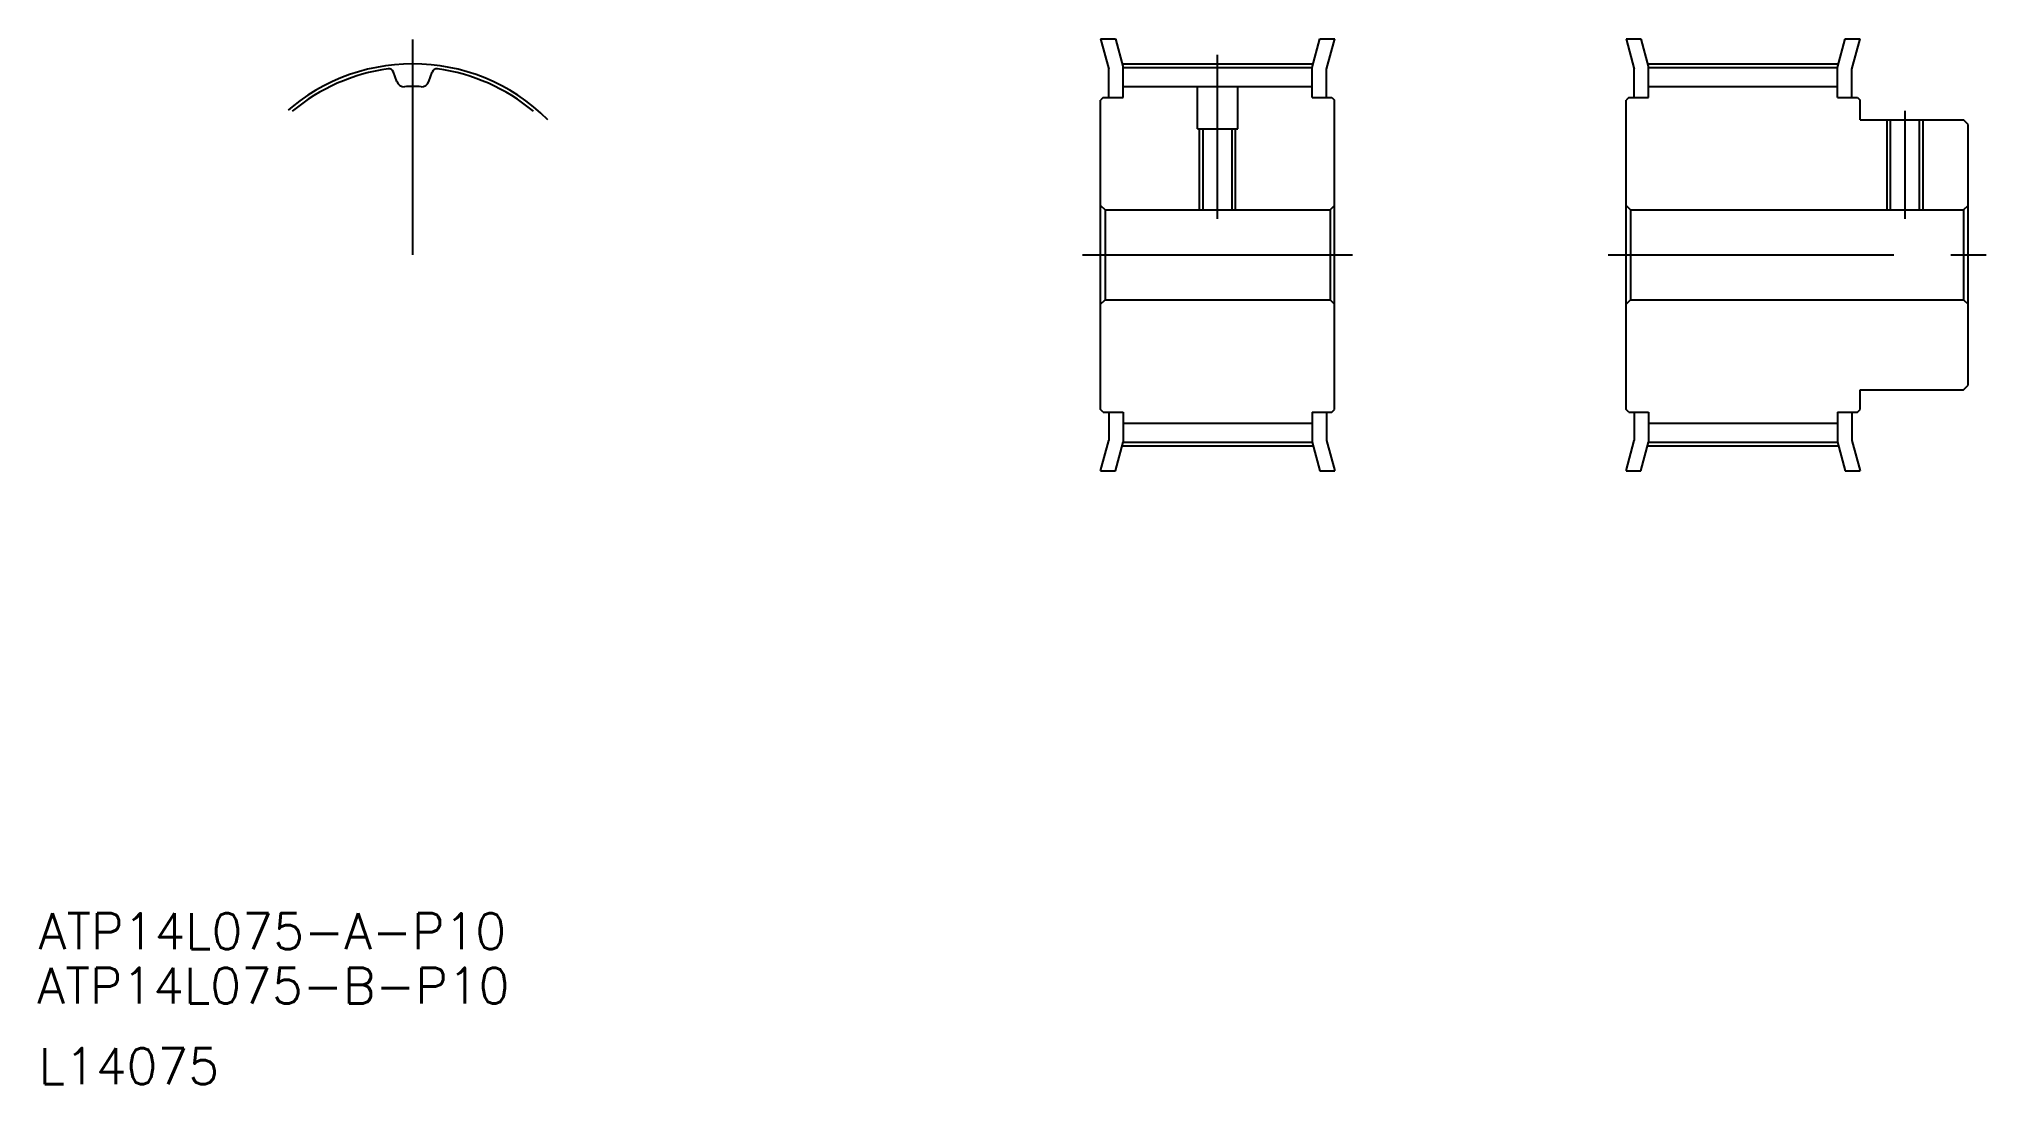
# Model space of a CAD drawing. Extents: x 10 to 226, y 10 to 126.
import ezdxf

# ---------------------------------------------------------------- set-up
doc = ezdxf.new("R2010")
doc.units = 0
doc.linetypes.add('CENTER', pattern=[50.8, 31.75, -6.35, 6.35, -6.35])
doc.linetypes.add('DASHED', pattern=[19.05, 12.7, -6.35])
doc.layers.get('0').update_dxf_attribs({"linetype": 'CONTINUOUS'})
doc.layers.add('CENTER', color=1, linetype='CENTER')
doc.styles.get("Standard").update_dxf_attribs({"font": 'txt', "bigfont": 'BIGFONT'})

msp = doc.modelspace()

# ---------------------------------------------------------------- linework, layer by layer
at = {"color": 7, "linetype": 'CONTINUOUS'}
for p, q in [((127.99, 126.19), (128.89, 122.82)), ((127.99, 126.19), (129.65, 126.19)), ((129.65, 126.19), (130.49, 123.03)), ((151.49, 123.03), (152.34, 126.19)), ((152.34, 126.19), (154, 126.19)), ((153.09, 122.82), (154, 126.19)), ((186.37, 126.19), (187.27, 122.82)), ((186.37, 126.19), (188.02, 126.19)), ((188.02, 126.19), (188.87, 123.03)), ((209.87, 123.03), (210.72, 126.19)), ((210.72, 126.19), (212.37, 126.19)), ((211.47, 122.82), (212.37, 126.19)), ((49.8, 121.44), (49.41, 122.51)), ((53.34, 121.44), (53.73, 122.51)), ((128.89, 119.69), (128.89, 122.82)), ((130.49, 123.03), (151.49, 123.03)), ((130.49, 119.69), (130.49, 123.03)), ((151.49, 119.69), (151.49, 123.03)), ((153.09, 119.69), (153.09, 122.82)), ((187.27, 119.69), (187.27, 122.82)), ((188.87, 123.03), (209.87, 123.03)), ((188.87, 119.69), (188.87, 123.03)), ((209.87, 119.69), (209.87, 123.03)), ((211.47, 119.69), (211.47, 122.82)), ((128.29, 119.69), (127.99, 119.39)), ((127.99, 84.99), (127.99, 119.39)), ((128.29, 119.69), (130.49, 119.69)), ((130.49, 120.9), (151.49, 120.9)), ((151.49, 119.69), (153.69, 119.69)), ((153.69, 119.69), (153.99, 119.39)), ((153.99, 84.99), (153.99, 119.39)), ((186.67, 119.69), (186.37, 119.39)), ((186.37, 84.99), (186.37, 119.39)), ((186.67, 119.69), (188.87, 119.69)), ((188.87, 120.9), (209.87, 120.9)), ((209.87, 119.69), (212.07, 119.69)), ((212.07, 119.69), (212.37, 119.39)), ((212.37, 117.19), (212.37, 119.39)), ((212.37, 117.19), (223.87, 117.19)), ((224.37, 116.69), (223.87, 117.19)), ((224.37, 87.69), (224.37, 116.69)), ((127.99, 107.69), (128.49, 107.19)), ((128.49, 107.19), (153.49, 107.19)), ((128.49, 107.19), (128.49, 97.19)), ((153.99, 107.69), (153.49, 107.19)), ((153.49, 107.19), (153.49, 97.19)), ((186.37, 107.69), (186.87, 107.19)), ((186.87, 107.19), (223.87, 107.19)), ((186.87, 107.19), (186.87, 97.19)), ((223.87, 107.19), (224.37, 107.69)), ((223.87, 107.19), (223.87, 97.19)), ((127.99, 96.69), (128.49, 97.19)), ((128.49, 97.19), (153.49, 97.19)), ((153.99, 96.69), (153.49, 97.19)), ((186.37, 96.69), (186.87, 97.19)), ((186.87, 97.19), (223.87, 97.19)), ((223.87, 97.19), (224.37, 96.69)), ((212.37, 87.19), (223.87, 87.19)), ((212.37, 84.99), (212.37, 87.19)), ((223.87, 87.19), (224.37, 87.69)), ((128.29, 84.69), (127.99, 84.99)), ((128.29, 84.69), (130.49, 84.69)), ((128.89, 84.69), (128.89, 81.56)), ((130.49, 84.69), (130.49, 81.35)), ((151.49, 84.69), (153.69, 84.69)), ((151.49, 84.69), (151.49, 81.35)), ((153.09, 84.69), (153.09, 81.56)), ((153.69, 84.69), (153.99, 84.99)), ((186.67, 84.69), (186.37, 84.99)), ((186.67, 84.69), (188.87, 84.69)), ((187.27, 84.69), (187.27, 81.56)), ((188.87, 84.69), (188.87, 81.35)), ((209.87, 84.69), (212.07, 84.69)), ((209.87, 84.69), (209.87, 81.35)), ((211.47, 84.69), (211.47, 81.56)), ((212.07, 84.69), (212.37, 84.99)), ((130.49, 83.48), (151.49, 83.48)), ((188.87, 83.48), (209.87, 83.48)), ((127.99, 78.19), (128.89, 81.56)), ((129.65, 78.19), (130.49, 81.35)), ((130.49, 81.35), (151.49, 81.35)), ((151.49, 81.35), (152.34, 78.19)), ((153.09, 81.56), (154, 78.19)), ((186.37, 78.19), (187.27, 81.56)), ((188.02, 78.19), (188.87, 81.35)), ((188.87, 81.35), (209.87, 81.35)), ((209.87, 81.35), (210.72, 78.19)), ((211.47, 81.56), (212.37, 78.19)), ((127.99, 78.19), (129.65, 78.19)), ((152.34, 78.19), (154, 78.19)), ((186.37, 78.19), (188.02, 78.19)), ((210.72, 78.19), (212.37, 78.19))]:
    msp.add_line(p, q, dxfattribs=at)
at = {"color": 3}
for p, q in [((138.74, 116.19), (138.74, 120.9)), ((143.24, 116.19), (143.24, 120.9)), ((138.74, 116.19), (143.24, 116.19))]:
    msp.add_line(p, q, dxfattribs=at)
at = {"color": 3, "linetype": 'DASHED'}
for p, q in [((215.37, 107.19), (215.37, 117.19)), ((215.75, 107.19), (215.75, 117.19)), ((218.99, 107.19), (218.99, 117.19)), ((219.37, 107.19), (219.37, 117.19)), ((138.99, 107.19), (138.99, 116.19)), ((139.37, 107.19), (139.37, 116.19)), ((142.61, 107.19), (142.61, 116.19)), ((142.99, 107.19), (142.99, 116.19))]:
    msp.add_line(p, q, dxfattribs=at)
at = {"color": 7, "linetype": 'CONTINUOUS'}
for centre, radius, start, end in [((51.57, 102.19), 20.84, 97.5151, 130), ((48.92, 122.33), 0.53, 20, 97.5151), ((50.61, 121.74), 0.86, 200, 272.8194), ((52.53, 121.74), 0.86, 267.1806, 340), ((54.23, 122.33), 0.53, 82.4849, 160), ((51.57, 102.19), 20.84, 50, 82.4849), ((51.57, 102.19), 18.71, 87.1806, 92.8194)]:
    msp.add_arc(centre, radius, start, end, dxfattribs=at)
at = {"layer": 'CENTER', "color": 1, "linetype": 'CENTER'}
for p, q in [((51.57, 102.19), (51.57, 126.13)), ((130.39, 123.42), (151.6, 123.42)), ((140.99, 106.19), (140.99, 124.42)), ((188.77, 123.42), (209.97, 123.42)), ((217.37, 106.19), (217.37, 118.19)), ((125.99, 102.19), (155.99, 102.19)), ((184.37, 102.19), (226.37, 102.19)), ((130.39, 80.97), (151.6, 80.97)), ((188.77, 80.97), (209.97, 80.97))]:
    msp.add_line(p, q, dxfattribs=at)
msp.add_arc((51.57, 102.19), 21.23, 45, 135, dxfattribs=at)

# ---------------------------------------------------------------- texts
at = {"color": 7, "linetype": 'CONTINUOUS'}
for s, p in [('ATP14L075-A-P10', (10, 25)), ('ATP14L075-B-P10', (9.86, 18.94)), ('L14075', (10, 10))]:
    msp.add_text(s, height=4, dxfattribs=at).set_placement(p)

doc.saveas('drawing.dxf')
